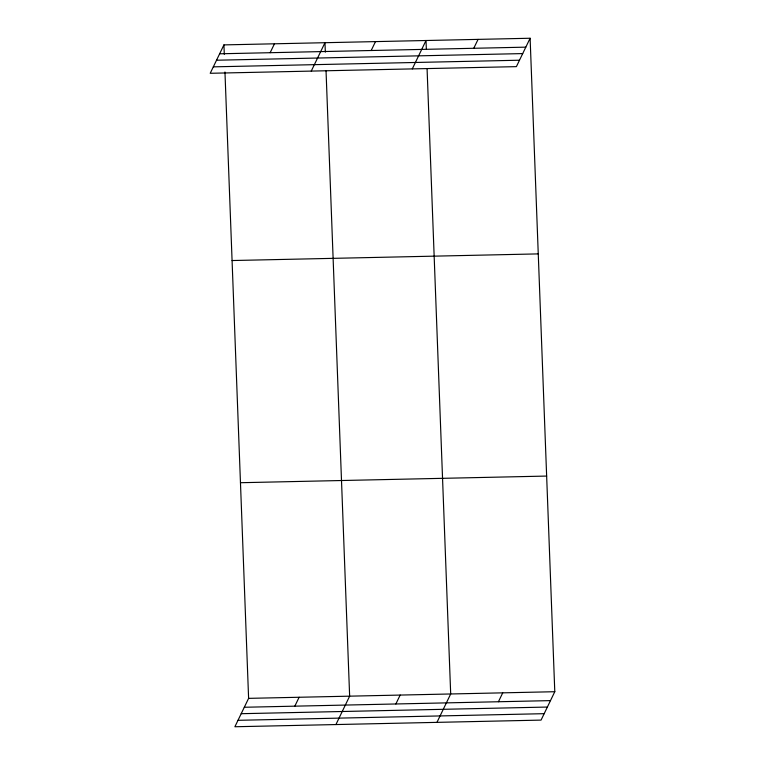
<?xml version="1.0" encoding="UTF-8"?>
<svg xmlns="http://www.w3.org/2000/svg" width="765" height="765" viewBox="0 0 765 765"><rect width="100%" height="100%" fill="white"/><g stroke="black" fill="none" stroke-linecap="round" stroke-linejoin="round"><path stroke-width="1.15" d="M223.935 44.896L210.212 73.287L516.394 66.641L530.116 38.25L223.935 44.896L224.298 54.325M270.15 52.699L274.463 43.796M311.25 71.097L324.982 42.706L325.335 52.125M371.197 50.509L375.5 41.606M412.287 68.898L426.019 40.507L426.325 48.759M473.764 48.281L478.068 39.378M224.958 71.996L248.606 698.359L234.884 726.75L541.065 720.104L554.788 691.713L530.116 38.25M294.821 706.162L299.125 697.259M335.921 724.56L349.643 696.169L326.043 70.982M395.859 703.972L400.162 695.069M436.958 722.361L450.69 693.97L427.08 68.793M498.436 701.744L502.739 692.841M219.632 53.799L525.813 47.153M216.524 60.225L522.705 53.588M213.32 66.851L519.502 60.215M232.082 260.54L538.254 253.894M240.468 482.715L546.65 476.069M248.606 698.359L554.788 691.713M244.303 707.262L550.484 700.616M241.195 713.697L547.377 707.051M237.992 720.314L544.173 713.678"/></g></svg>
